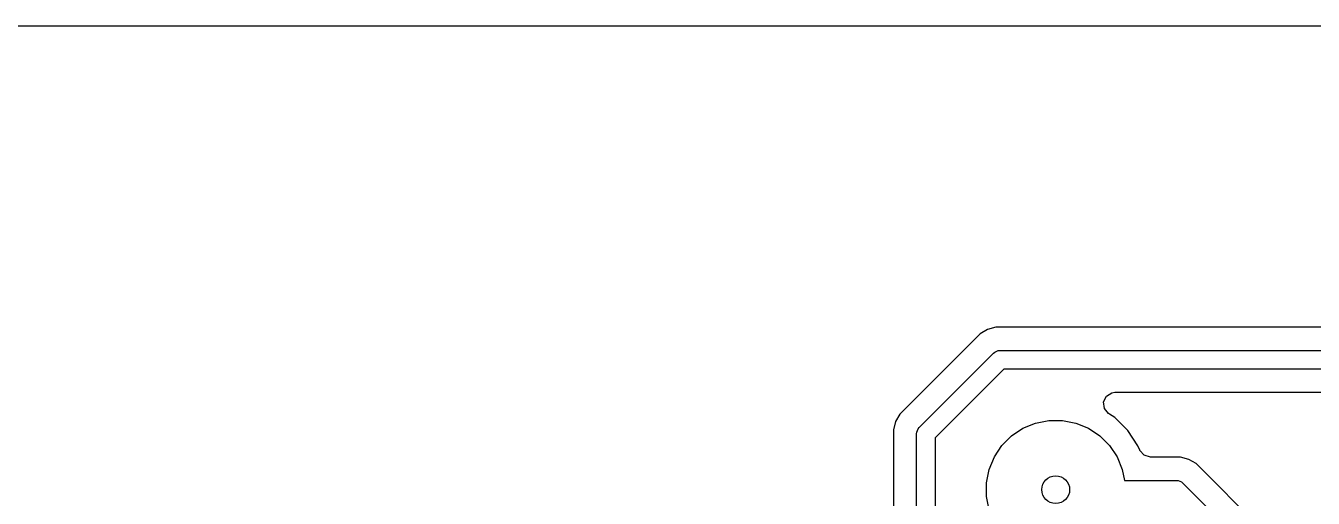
# Model space of a CAD drawing. Extents: x 0 to 90, y 0 to 55.
# Drawn here: x 33.9 to 47.78, y 49.91 to 55 of the extents above; entities that cross this region are included whole.
import ezdxf

# ---------------------------------------------------------------- set-up
doc = ezdxf.new("R2010")
doc.units = 0
doc.layers.add('BLACK', color=7, linetype='CONTINUOUS')

msp = doc.modelspace()

# ---------------------------------------------------------------- linework, layer by layer
at = {"layer": 'BLACK', "linetype": 'CONTINUOUS'}
for p, q in [((0.1245, 54.9995), (89.8755, 54.9995)), ((44.184786, 51.680468), (43.319531, 50.815213)), ((44.184791, 51.680472), (44.184786, 51.680468)), ((44.264709, 51.726612), (44.184791, 51.680472)), ((44.264712, 51.726614), (44.264709, 51.726612)), ((44.353856, 51.7505), (44.264712, 51.726614)), ((44.446144, 51.7505), (44.353856, 51.7505)), ((48.646144, 51.7505), (44.446144, 51.7505)), ((44.344443, 51.483147), (44.380491, 51.498079)), ((44.380491, 51.498079), (44.4, 51.5)), ((44.4, 51.5), (48.6, 51.5)), ((43.529289, 50.670711), (44.329289, 51.470711)), ((44.329289, 51.470711), (44.344443, 51.483147)), ((44.441422, 51.3), (43.7, 50.558578)), ((48.558578, 51.3), (44.441422, 51.3)), ((45.516536, 50.945335), (45.546691, 51.008363)), ((45.525243, 50.87601), (45.516536, 50.945335)), ((45.546691, 51.008363), (45.606134, 51.045082)), ((45.606134, 51.045082), (45.638939, 51.0495)), ((45.638939, 51.0495), (48.403456, 51.0495)), ((43.319527, 50.815208), (43.273387, 50.73529)), ((43.319531, 50.815213), (43.319527, 50.815208)), ((45.570048, 50.822398), (45.525243, 50.87601)), ((45.580802, 50.815212), (45.570048, 50.822398)), ((45.637782, 50.777139), (45.580802, 50.815212)), ((43.273386, 50.735287), (43.2495, 50.646143)), ((43.273387, 50.73529), (43.273386, 50.735287)), ((43.516853, 50.655557), (43.529289, 50.670711)), ((44.646452, 50.661441), (44.782286, 50.717705)), ((44.782286, 50.717705), (44.926487, 50.746389)), ((44.926487, 50.746389), (45.073513, 50.746389)), ((45.073513, 50.746389), (45.217714, 50.717705)), ((45.217714, 50.717705), (45.353548, 50.661441)), ((45.777139, 50.637782), (45.637782, 50.777139)), ((43.2495, 50.646143), (43.2495, 49.203855)), ((43.5, 50.6), (43.501921, 50.619509)), ((43.5, 49.25), (43.5, 50.6)), ((43.501921, 50.619509), (43.516853, 50.655557)), ((43.7, 50.558578), (43.7, 49.291421)), ((44.420242, 50.475795), (44.524205, 50.579758)), ((44.524205, 50.579758), (44.646452, 50.661441)), ((45.353548, 50.661441), (45.475795, 50.579758)), ((45.475795, 50.579758), (45.579758, 50.475795)), ((45.886632, 50.473914), (45.777139, 50.637782)), ((44.338559, 50.353548), (44.420242, 50.475795)), ((45.579758, 50.475795), (45.661441, 50.353548)), ((45.90606, 50.427009), (45.886632, 50.473914)), ((45.907811, 50.422989), (45.90606, 50.427009)), ((45.953566, 50.370185), (45.907811, 50.422989)), ((44.282295, 50.217714), (44.338559, 50.353548)), ((45.661441, 50.353548), (45.717705, 50.217714)), ((46.020605, 50.3505), (45.953566, 50.370185)), ((46.346142, 50.3505), (46.020605, 50.3505)), ((46.346144, 50.3505), (46.346142, 50.3505)), ((46.435288, 50.326614), (46.346144, 50.3505)), ((46.515212, 50.28047), (46.435288, 50.326614)), ((47.26797, 49.527712), (46.515212, 50.28047)), ((44.253611, 50.073513), (44.282295, 50.217714)), ((45.717705, 50.217714), (45.74112, 50.1)), ((44.253611, 49.926487), (44.253611, 50.073513)), ((45.74112, 50.1), (46.3, 50.1)), ((46.3, 50.1), (46.319509, 50.098079)), ((46.319509, 50.098079), (46.355557, 50.083147)), ((46.355557, 50.083147), (46.370711, 50.070711)), ((46.370711, 50.070711), (47.058211, 49.383211)), ((44.282295, 49.782286), (44.253611, 49.926487))]:
    msp.add_line(p, q, dxfattribs=at)
at = {"layer": 'BLACK'}
msp.add_circle((45, 50), 0.15, dxfattribs=at)

doc.saveas('drawing.dxf')
